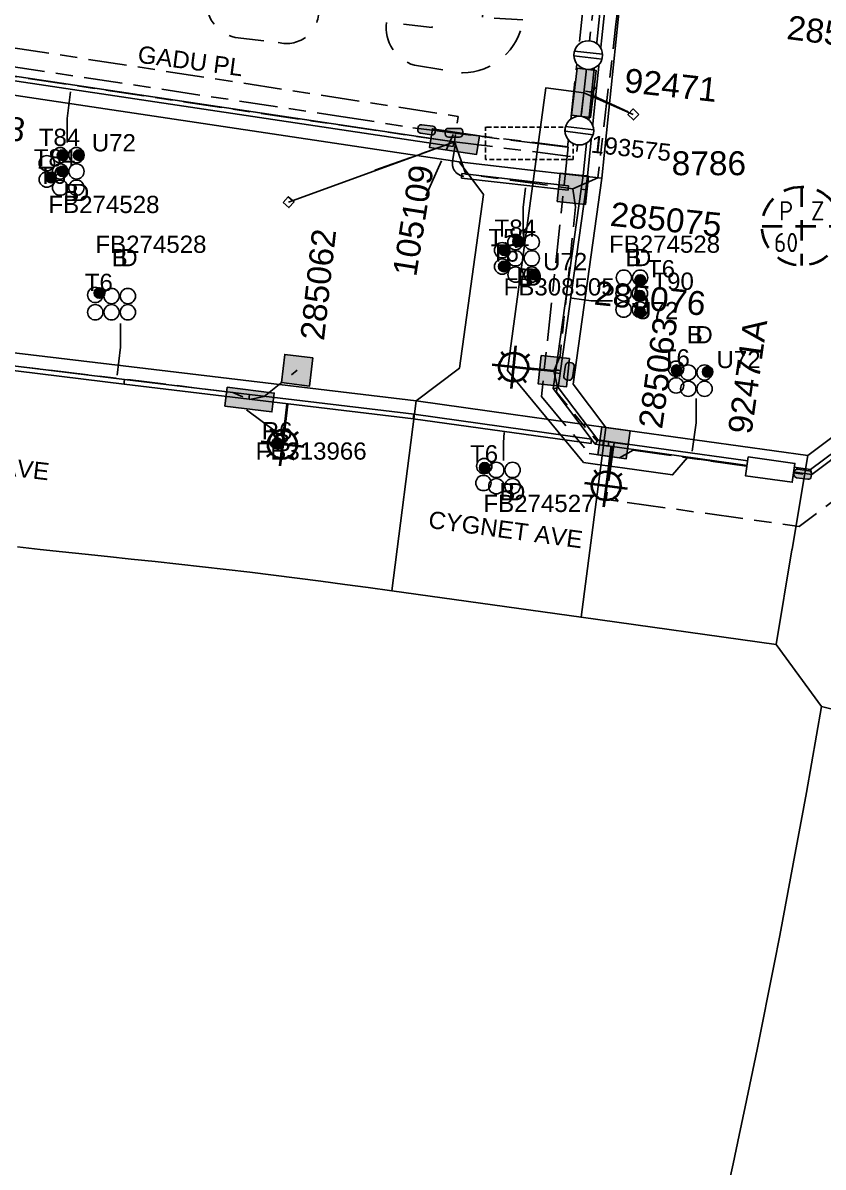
# Model space of a CAD drawing. Extents: x 301026 to 301961, y 6172667 to 6173436.
# Drawn here: x 301423.2 to 301506.8, y 6172927.5 to 6173047 of the extents above; entities that cross this region are included whole.
import ezdxf
from ezdxf.enums import TextEntityAlignment as Align

# ---------------------------------------------------------------- set-up
doc = ezdxf.new("R2010")
doc.units = 0
for name, pattern in [('Cable Exist UG', [8.2, 4, -1.2, 1.8, -1.2]), ('Dash', [5, 3, -2]), ('DASHED', [0.75, 0.5, -0.25])]:
    doc.linetypes.add(name, pattern=pattern)
doc.layers.get('0').update_dxf_attribs({"color": 6})
for name, color, linetype in [('_User Notes', 7, 'Continuous'), ('_User_LV_Exist', 7, 'Continuous'), ('Duct_SP_EXT', 7, 'Continuous'), ('Earthing_SP_Misc', 7, 'Continuous'), ('Equip_HV_EXT', 7, 'Continuous'), ('Equip_LV_EXT', 7, 'Continuous'), ('Equip_SL_EXT', 7, 'Continuous'), ('Equip_SP_SL_EXT', 7, 'Continuous'), ('Mains_HV_EXT', 7, 'Continuous'), ('Mains_LV_NEW_T84', 2, 'Continuous'), ('Mains_SL_EXT', 7, 'Continuous'), ('Notes', 7, 'Continuous'), ('Services_SP_EXT', 7, 'Continuous'), ('SupportsUG_SP_LV_EXT', 7, 'Continuous'), ('SupportsUG_SP_LV_SL_EXT', 7, 'Continuous'), ('SupportsUG_SP_SL_EXT', 7, 'Continuous'), ('Trench_SP_EXT', 7, 'Continuous')]:
    doc.layers.add(name, color=color, linetype=linetype)
for name, color, linetype, lineweight in [('Cadastre Buildings_SP_EXT', 9, 'Continuous', 5), ('Cadastre Developer_SP_EXT', 9, 'Continuous', 5), ('Cadastre Land Parcels_SP_EXT', 9, 'Continuous', 5), ('Cadastre Roads_SP_EXT', 9, 'Continuous', 5)]:
    doc.layers.add(name, color=color, linetype=linetype, lineweight=lineweight)
doc.layers.add('UNKNOWN_FEATURES', color=1, linetype='DASHED', plot=False)
doc.styles.add('COLUMN_LABEL', font='arial.ttf')
doc.styles.add('iecARIAL', font='arial.ttf', dxfattribs={"height": 2})
doc.styles.add('IESYMBOL1', font='isocp.shx')
doc.styles.add('PIT_LABEL', font='arial.ttf')
doc.styles.add('POLE_LABEL', font='arial.ttf')
doc.styles.add('SLCP_LABEL', font='arial.ttf', dxfattribs={"height": 3.5})
doc.styles.get("Standard").update_dxf_attribs({"font": 'arial.ttf'})
doc.linetypes.add('Cable 1', pattern='A,7,-3,["//",Standard,S=1.5,R=0,X=-2.1,Y=-0.7],-0.001', length=10.001)

# ---------------------------------------------------------------- blocks, each defined once
blk = doc.blocks.new('PILLAR_EXT')
blk.add_hatch(color=256).paths.add_polyline_path([(-2.475, 0.99), (-2.475, -0.99), (2.475, -0.99), (2.475, 0.99)])
blk.add_lwpolyline([(-2.475, -0.99), (2.475, -0.99), (2.475, 0.99), (-2.475, 0.99)], close=True)
at = {"style": 'iecARIAL', "flags": 8}
blk.add_attdef('ASSET_NUM', (1.5, 3.5), '', height=2.5, dxfattribs=at)
for tag, p, flags in [('OWNED_BY', (0, -0.2), 9), ('STATE', (0, -0.4), 9), ('SUPPORT_TYPE', (0, -0.6), 9), ('USAGE', (0, -0.8), 9), ('LEGEND', (0, -1), 9), ('LOCATION', (0, -1.2), 9), ('STREETNAME', (0, -1.8), 9), ('SUBURB', (0, -2), 1), ('NOTES', (0, -1.4), 9), ('PARENT', (0, -1.6), 9)]:
    blk.add_attdef(tag, p, '', height=0.2, dxfattribs=dict(flags=flags))
blk = doc.blocks.new('DUCT_EXT')
blk.add_circle((0, 0.8), 0.8)
at = {"flags": 1}
blk.add_attdef('Z', (0, 0), '', height=0.2, dxfattribs=at)
at = {"flags": 9}
for tag, p in [('DUCT_CODE', (0, 0)), ('XSECT_TYPE', (0, -0.2)), ('STATE', (0, -0.6)), ('FB_REFERENCE', (0, -0.4)), ('NOTES', (0, -0.8))]:
    blk.add_attdef(tag, text='', height=0.2, dxfattribs=at).set_placement(p, align=Align.MIDDLE_LEFT)
blk = doc.blocks.new('SL_LANTERN_EXT')
at = {"lineweight": 40}
for p, q in [((0, 1.97), (0, 6.47)), ((-1.46, 5.68), (-1.06, 5.28)), ((1.46, 5.68), (1.06, 5.28)), ((-2.25, 4.22), (2.25, 4.22)), ((-1.46, 2.76), (-1.06, 3.16)), ((0, 0), (0, 2.72)), ((1.46, 2.76), (1.06, 3.16))]:
    blk.add_line(p, q, dxfattribs=at)
blk.add_circle((0, 4.22), 1.5, dxfattribs=at)
at = {"style": 'iecARIAL', "flags": 9}
blk.add_attdef('ASSET_NUM', (1.5, 1.5), '', height=2.5, dxfattribs=at)
for tag, p, height, flags in [('CONSTRUCTED_VOLTAGE', (0.98, -0.65), 0.2, 9), ('CONTROL_TYPE', (0.98, -0.85), 0.2, 9), ('LANTERN_PURPOSE', (0.98, -1.05), 0.2, 9), ('LANTERN_TYPE', (0.98, -1.25), 0.2, 9), ('LNUMBER', (2.18, -3.25), 2.5, 8), ('OPERATING_VOLTAGE', (0.98, -1.65), 0.2, 9), ('ORIENTATION', (0.98, -1.85), 0.2, 9), ('OWNED_BY', (0.98, -2.05), 0.2, 9), ('STATE', (0.98, -2.25), 0.2, 9), ('NO_PHASES', (0.98, -1.45), 0.2, 9), ('USAGE', (0.98, -2.45), 0.2, 9), ('CEXIST', (0.98, -2.65), 0.2, 9), ('CNEW', (0.98, -2.85), 0.2, 9), ('CNUMBER', (0.98, -3.05), 0.2, 9), ('CREMOVE', (0.98, -3.25), 0.2, 9), ('CREPLACE', (0.98, -3.45), 0.2, 9), ('LKINGHEIGHT', (0.98, -3.65), 0.2, 9), ('LBRACKET', (0.98, -3.85), 0.2, 9), ('LBRACKETVOCAB', (0.98, -4.05), 0.2, 9), ('LCATEGORY', (0.98, -4.25), 0.2, 9), ('LCHARGE1', (0.98, -4.45), 0.2, 9), ('LCHARGE1PERCENT', (0.98, -4.65), 0.2, 9), ('LCHARGE2', (0.98, -4.85), 0.2, 9), ('LCHARGE2PERCENT', (0.98, -5.05), 0.2, 9), ('LCHARGE3', (0.98, -5.25), 0.2, 9), ('LCHARGE3PERCENT', (0.98, -5.45), 0.2, 9), ('LEXIST', (0.98, -5.65), 0.2, 9), ('LLAMP', (0.98, -5.85), 0.2, 9), ('LLAMPVOCAB', (0.98, -6.05), 0.2, 9), ('LMAST', (0.98, -6.25), 0.2, 9), ('LMASTVOCAB', (0.98, -6.45), 0.2, 9), ('LNEW', (0.98, -6.65), 0.2, 9), ('LANTNUMBER', (0.98, -6.85), 0.2, 9), ('LOUTREACH', (0.98, -7.25), 0.2, 9), ('LOUTREACHVOCAB', (0.98, -7.45), 0.2, 9), ('LRATECODE', (0.98, -7.65), 0.2, 9), ('LREMOVE', (0.98, -7.85), 0.2, 9), ('LREPLACE', (0.98, -8.05), 0.2, 9), ('LTYPE', (0.98, -8.25), 0.2, 9), ('LTYPEVOCAB', (0.98, -8.45), 0.2, 9), ('STREETNAME', (0.98, -9.25), 0.2, 9), ('SUBURB', (0.98, -9.45), 0.2, 1), ('LEGEND', (0.98, -8.65), 0.2, 9), ('LOCATION', (0.98, -8.85), 0.2, 9), ('NOTES', (0.98, -9.05), 0.2, 9)]:
    blk.add_attdef(tag, p, '', height=height, dxfattribs=dict(flags=flags))
blk = doc.blocks.new('CCP_EXT')
at = {"flags": 9}
for tag, p in [('STATE', (0, -1.8)), ('LEGEND', (0, -1.4)), ('LIFE_SUPPORT', (0, -1.6)), ('NOTES', (0, -2))]:
    blk.add_attdef(tag, text='', height=0.2, dxfattribs=at).set_placement(p, align=Align.MIDDLE_LEFT)
blk.add_wipeout([(0, 0.57), (0.57, 0), (0, -0.57), (-0.57, 0)])
blk.add_lwpolyline([(-0.57, 0), (0, 0.57), (0.57, 0), (0, -0.57), (-0.57, 0)])
at = {"flags": 1}
blk.add_attdef('Z', (0, 0), '', height=0.2, dxfattribs=at)
at = {"flags": 9}
for tag, p in [('CCP_TYPE', (0, 0)), ('CONSTRUCTED_VOLTAGE', (0, -0.2)), ('OPERATING_VOLTAGE', (0, -0.6)), ('ORIENTATION', (0, -0.8)), ('OWNED_BY', (0, -1)), ('NO_PHASES', (0, -0.4)), ('USAGE', (0, -1.2))]:
    blk.add_attdef(tag, text='', height=0.2, dxfattribs=at).set_placement(p, align=Align.MIDDLE_LEFT)
blk = doc.blocks.new('HV_STJ_EXT')
h = blk.add_hatch(color=256)
edge = h.paths.add_edge_path()
edge.add_ellipse((-0.59, 0.13), major_axis=(0.226, 0.226), ratio=1, start_angle=45, end_angle=135)
edge.add_line((-0.91, 0.13), (-0.91, -0.13))
edge.add_ellipse((-0.59, -0.13), major_axis=(0.226, 0.226), ratio=1, start_angle=135, end_angle=225)
edge.add_line((-0.59, -0.45), (0.59, -0.45))
edge.add_ellipse((0.59, -0.13), major_axis=(-0.226, 0.226), ratio=1, start_angle=135, end_angle=225)
edge.add_line((0.91, -0.13), (0.91, 0.13))
edge.add_ellipse((0.59, 0.13), major_axis=(-0.226, 0.226), ratio=1, start_angle=225, end_angle=315)
edge.add_line((0.59, 0.45), (-0.59, 0.45))
blk.add_lwpolyline([(-0.91, 0.13), (-0.91, -0.13, 0.414214), (-0.59, -0.45), (0.59, -0.45, 0.414214), (0.91, -0.13), (0.91, 0.13, 0.414214), (0.59, 0.45), (-0.59, 0.45, 0.414214)], format="xyb", close=True)
for tag, flags, p in [('ORIENTATION', 9, (1.5, 0)), ('Z', 1, (1.5, -0.8)), ('USAGE', 9, (1.5, -0.2)), ('LEGEND', 9, (1.5, -0.4)), ('NOTES', 9, (1.5, -0.6))]:
    blk.add_attdef(tag, text='', height=0.2, dxfattribs=dict(flags=flags)).set_placement(p, align=Align.MIDDLE_LEFT)
blk = doc.blocks.new('SL_STJ_EXT')
h = blk.add_hatch(color=256)
edge = h.paths.add_edge_path()
edge.add_ellipse((-0.59, 0.13), major_axis=(0.226, 0.226), ratio=1, start_angle=45, end_angle=135)
edge.add_line((-0.91, 0.13), (-0.91, -0.13))
edge.add_ellipse((-0.59, -0.13), major_axis=(0.226, 0.226), ratio=1, start_angle=135, end_angle=225)
edge.add_line((-0.59, -0.45), (0.59, -0.45))
edge.add_ellipse((0.59, -0.13), major_axis=(-0.226, 0.226), ratio=1, start_angle=135, end_angle=225)
edge.add_line((0.91, -0.13), (0.91, 0.13))
edge.add_ellipse((0.59, 0.13), major_axis=(-0.226, 0.226), ratio=1, start_angle=225, end_angle=315)
edge.add_line((0.59, 0.45), (-0.59, 0.45))
blk.add_lwpolyline([(-0.91, 0.13), (-0.91, -0.13, 0.414214), (-0.59, -0.45), (0.59, -0.45, 0.414214), (0.91, -0.13), (0.91, 0.13, 0.414214), (0.59, 0.45), (-0.59, 0.45, 0.414214)], format="xyb", close=True)
at = {"flags": 1}
blk.add_attdef('Z', (0, 0), '', height=0.2, dxfattribs=at)
at = {"flags": 9}
for tag, p in [('ORIENTATION', (0, 0)), ('USAGE', (0, -0.2)), ('LEGEND', (0, -0.4)), ('NOTES', (0, -0.6))]:
    blk.add_attdef(tag, text='', height=0.2, dxfattribs=at).set_placement(p, align=Align.MIDDLE_LEFT)
blk = doc.blocks.new('LV_UG_LINKS_CLOSED_EXT')
blk.add_wipeout([(-1.06, 1.06), (-1.18, 0.92), (-1.29, 0.76), (-1.37, 0.59), (-1.43, 0.42), (-1.48, 0.23), (-1.49, 0.05), (-1.49, -0.14), (-1.46, -0.33), (-1.41, -0.51), (-1.33, -0.68), (-1.24, -0.84), (-1.12, -0.99), (-0.99, -1.12), (-0.84, -1.24), (-0.68, -1.33), (-0.51, -1.41), (-0.33, -1.46), (-0.14, -1.49), (0.05, -1.49), (0.23, -1.48), (0.42, -1.43), (0.59, -1.37), (0.76, -1.29), (0.92, -1.18), (1.06, -1.06), (1.18, -0.92), (1.29, -0.76), (1.37, -0.59), (1.43, -0.42), (1.48, -0.23), (1.49, -0.05), (1.49, 0.14), (1.46, 0.33), (1.41, 0.51), (1.33, 0.68), (1.24, 0.84), (1.12, 0.99), (0.99, 1.12), (0.84, 1.24), (0.68, 1.33), (0.51, 1.41), (0.33, 1.46), (0.14, 1.49), (-0.05, 1.49), (-0.23, 1.48), (-0.42, 1.43), (-0.59, 1.37), (-0.76, 1.29), (-0.92, 1.18)])
for p, q in [((-0.25, -1.48), (-0.25, 1.48)), ((0.25, -1.48), (0.25, 1.48))]:
    blk.add_line(p, q)
blk.add_circle((0, 0), 1.5)
at = {"flags": 9}
for tag, p in [('ACTUAL_STATUS', (0, 0)), ('CONSTRUCTED_VOLTAGE', (0, -0.2)), ('OPERATING_VOLTAGE', (0, -0.6)), ('ORIENTATION', (0, -0.8)), ('STATE', (0, -1)), ('SWITCH_TYPE', (0, -1.2)), ('NO_PHASES', (0, -0.4)), ('USAGE', (0, -1.4)), ('NOTES', (0, -1.6))]:
    blk.add_attdef(tag, text='', height=0.2, dxfattribs=at).set_placement(p, align=Align.MIDDLE_LEFT)
at = {"flags": 1}
blk.add_attdef('Z', (0, 0), '', height=0.2, dxfattribs=at)
blk = doc.blocks.new('CABLE_LARGE_EXT')
h = blk.add_hatch(color=256)
edge = h.paths.add_edge_path()
edge.add_arc((0, 0.55), 0.55, 0, 360)
blk.add_circle((0, 0.55), 0.55)
at = {"flags": 1}
blk.add_attdef('Z', (0, 0), '', height=0.2, dxfattribs=at)
at = {"flags": 9}
for tag, p in [('COND_CODE', (0, 0)), ('STATE', (0, -0.4)), ('XSECT_SIZE', (0, -0.6)), ('FB_REFERENCE', (0, -0.2)), ('NOTES', (0, -0.8))]:
    blk.add_attdef(tag, text='', height=0.2, dxfattribs=at).set_placement(p, align=Align.MIDDLE_LEFT)
blk = doc.blocks.new('PIT_EXT')
blk.add_hatch(color=256).paths.add_polyline_path([(-2.47, 0.99), (2.47, 0.99), (2.47, -0.99), (-2.47, -0.99)])
at = {"lineweight": -3}
blk.add_lwpolyline([(-2.47, 0.99), (2.47, 0.99), (2.47, -0.99), (-2.47, -0.99)], close=True, dxfattribs=at)
at = {"style": 'PIT_LABEL'}
for tag, height, flags, p in [('ASSET_NUM', 2.5, 8, (2, 2)), ('STREET_CODE', 0.2, 9, (0, -0.2))]:
    blk.add_attdef(tag, text='', height=height, dxfattribs=dict(at, flags=flags)).set_placement(p, align=Align.MIDDLE_LEFT)
at = {"flags": 1}
blk.add_attdef('Z', (0, 0), '', height=0.2, dxfattribs=at)
at = {"flags": 9}
for tag, p in [('OWNED_BY', (0, -0.4)), ('STATE', (0, -0.6)), ('SUPPORT_TYPE', (0, -0.8)), ('USAGE', (0, -1)), ('LOCATION', (0, -1.2)), ('NOTES', (0, -1.4))]:
    blk.add_attdef(tag, text='', height=0.2, dxfattribs=at).set_placement(p, align=Align.MIDDLE_LEFT)
blk = doc.blocks.new('SLCP_ZELL_EXT')
blk.add_wipeout([(-0.24, 7.5), (-0.71, 7.47), (-1.17, 7.41), (-1.64, 7.32), (-2.09, 7.21), (-2.54, 7.06), (-2.98, 6.89), (-3.41, 6.69), (-3.82, 6.46), (-4.22, 6.21), (-4.6, 5.93), (-4.96, 5.63), (-5.31, 5.31), (-5.63, 4.96), (-5.93, 4.6), (-6.21, 4.22), (-6.46, 3.82), (-6.69, 3.41), (-6.89, 2.98), (-7.06, 2.54), (-7.21, 2.09), (-7.32, 1.64), (-7.41, 1.17), (-7.47, 0.71), (-7.5, 0.24), (-7.5, -0.24), (-7.47, -0.71), (-7.41, -1.17), (-7.32, -1.64), (-7.21, -2.09), (-7.06, -2.54), (-6.89, -2.98), (-6.69, -3.41), (-6.46, -3.82), (-6.21, -4.22), (-5.93, -4.6), (-5.63, -4.96), (-5.31, -5.31), (-4.96, -5.63), (-4.6, -5.93), (-4.22, -6.21), (-3.82, -6.46), (-3.41, -6.69), (-2.98, -6.89), (-2.54, -7.06), (-2.09, -7.21), (-1.64, -7.32), (-1.17, -7.41), (-0.71, -7.47), (-0.24, -7.5), (0.24, -7.5), (0.71, -7.47), (1.17, -7.41), (1.64, -7.32), (2.09, -7.21), (2.54, -7.06), (2.98, -6.89), (3.41, -6.69), (3.82, -6.46), (4.22, -6.21), (4.6, -5.93), (4.96, -5.63), (5.31, -5.31), (5.63, -4.96), (5.93, -4.6), (6.21, -4.22), (6.46, -3.82), (6.69, -3.41), (6.89, -2.98), (7.06, -2.54), (7.21, -2.09), (7.32, -1.64), (7.41, -1.17), (7.47, -0.71), (7.5, -0.24), (7.5, 0.24), (7.47, 0.71), (7.41, 1.17), (7.32, 1.64), (7.21, 2.09), (7.06, 2.54), (6.89, 2.98), (6.69, 3.41), (6.46, 3.82), (6.21, 4.22), (5.93, 4.6), (5.63, 4.96), (5.31, 5.31), (4.96, 5.63), (4.6, 5.93), (4.22, 6.21), (3.82, 6.46), (3.41, 6.69), (2.98, 6.89), (2.54, 7.06), (2.09, 7.21), (1.64, 7.32), (1.17, 7.41), (0.71, 7.47), (0.24, 7.5)])
at = {"linetype": 'Dash', "lineweight": 40, "ltscale": 0.7}
for p, q in [((0, 4.11), (0, -4.11)), ((-4.11, 0), (4.11, 0))]:
    blk.add_line(p, q, dxfattribs=at)
blk.add_circle((0, 0), 4.11, dxfattribs=at)
at = {"lineweight": 40, "style": 'IESYMBOL1'}
for s, p in [('P', (-1.6, 0)), ('Z', (1.7, 0)), ('60', (-1.61, -3.31))]:
    blk.add_text(s, height=2, dxfattribs=at).set_placement(p, align=Align.BOTTOM_CENTER)
at = {"style": 'SLCP_LABEL'}
for tag, height, flags, p in [('ASSET_NUM', 2.5, 8, (2, 2)), ('STREET_CODE', 0.2, 9, (0, -0.2))]:
    blk.add_attdef(tag, text='', height=height, dxfattribs=dict(at, flags=flags)).set_placement(p, align=Align.MIDDLE_LEFT)
at = {"flags": 1}
blk.add_attdef('Z', (0, 0), '', height=0.2, dxfattribs=at)
at = {"flags": 9}
for tag, p in [('CONSTRUCTED_VOLTAGE', (0, -0.4)), ('CONTROL_TYPE', (0, -0.6)), ('OPERATING_VOLTAGE', (0, -1)), ('ORIENTATION', (0, -1.2)), ('NO_PHASES', (0, -0.8)), ('OWNED_BY', (0, -1.4)), ('STATE', (0, -2)), ('USAGE', (0, -1.6)), ('LOCATION', (0, -1.8)), ('NOTES', (0, -2.2))]:
    blk.add_attdef(tag, text='', height=0.2, dxfattribs=at).set_placement(p, align=Align.MIDDLE_LEFT)
blk = doc.blocks.new('*U58')
for tag, height, flags, p in [('ASSET_NUM', 2.5, 8, (2, 4)), ('STREET_CODE', 0.2, 9, (1.5, 2)), ('OWNED_BY', 0.2, 9, (1.5, 1.8))]:
    blk.add_attdef(tag, text='', height=height, dxfattribs=dict(flags=flags)).set_placement(p, align=Align.MIDDLE_LEFT)
blk.add_wipeout([(-2.47, 0.99), (2.47, 0.99), (2.47, -0.99), (-2.47, -0.99)])
at = {"lineweight": -3}
blk.add_lwpolyline([(-2.47, 0.99), (2.47, 0.99), (2.47, -0.99), (-2.47, -0.99)], close=True, dxfattribs=at)
for tag, flags, p in [('OPERATED_BY', 9, (1.5, 1.6)), ('STATE', 9, (1.5, 1.2)), ('MAINTAINED_BY', 9, (1.5, 1.4)), ('SUPPORT_TYPE', 9, (1.5, 1)), ('SUBURB', 9, (1.5, 0.2)), ('STREETNAME', 9, (1.5, 0)), ('USAGE', 9, (1.5, 0.8)), ('LEGEND', 9, (1.5, 0.6)), ('PARENT', 9, (1.5, 0.4)), ('Z', 1, (1.5, -0.6)), ('LOCATION', 9, (1.5, -0.2)), ('NOTES', 9, (1.5, -0.4))]:
    blk.add_attdef(tag, text='', height=0.2, dxfattribs=dict(flags=flags)).set_placement(p, align=Align.MIDDLE_LEFT)
blk = doc.blocks.new('COLUMN_EXT')
blk.add_hatch(color=256).paths.add_polyline_path([(-1.49, 1.48), (-1.49, -1.49), (1.48, -1.49), (1.48, 1.48)])
blk.add_lwpolyline([(-1.49, -1.49), (1.48, -1.49), (1.48, 1.48), (-1.49, 1.48)], close=True)
for tag, height, style, flags, p in [('ASSET_NUM', 2.5, 'COLUMN_LABEL', 8, (2, 2)), ('STRUCTURE_PLANT_NUMBER', 0.2, 'POLE_LABEL', 9, (1.81, 0.03)), ('STREET_CODE', 0.2, 'COLUMN_LABEL', 9, (1.81, -0.2))]:
    blk.add_attdef(tag, text='', height=height, dxfattribs=dict(style=style, flags=flags)).set_placement(p, align=Align.MIDDLE_LEFT)
at = {"flags": 9}
for tag, p in [('COLUMN_TYPE', (1.81, -0.4)), ('OWNED_BY', (1.81, -0.6)), ('STATE', (1.81, -0.8)), ('USAGE', (1.81, -1)), ('LEGEND', (1.81, -1.2)), ('STREETNAME', (1.81, -1.6)), ('SUBURB', (1.81, -1.8)), ('LOCATION', (1.81, -1.4)), ('NOTES', (1.81, -2))]:
    blk.add_attdef(tag, text='', height=0.2, dxfattribs=at).set_placement(p, align=Align.MIDDLE_LEFT)
at = {"flags": 1}
blk.add_attdef('Z', (1.81, -2.35), '', height=0.2, dxfattribs=at)

msp = doc.modelspace()

# ---------------------------------------------------------------- linework, layer by layer
at = {"layer": '_User_LV_Exist', "linetype": 'Cable Exist UG', "flags": 128}
for points in [[(301498.55, 6173106.12), (301488.3, 6173098.74), (301488.07, 6173096.81), (301485.86, 6173076.5), (301482.04, 6173042.22)], [(301389.55, 6173048.33), (301408.94, 6173045.46), (301411.26, 6173046.12), (301468.65, 6173037.26), (301468.24, 6173034.62)], [(301482.04, 6173042.22), (301481.76, 6173039.72)], [(301468.25, 6173034.62), (301480.95, 6173033), (301481.76, 6173039.72)], [(301481.76, 6173039.72), (301481.5, 6173037.52)]]:
    msp.add_lwpolyline(points, dxfattribs=at)
at = {"layer": 'Cadastre Developer_SP_EXT', "color": 250, "linetype": 'Dash', "lineweight": -3}
for points in [[(301454.83, 6173106.42), (301447.19, 6173049.46), (301442.44, 6173049.73), (301442.44, 6173049.73, 0.406258), (301445.34, 6173045.51), (301445.34, 6173045.51), (301449.82, 6173044.98), (301449.82, 6173044.98, 0.531476), (301454.04, 6173048.67), (301454.04, 6173048.67), (301449.82, 6173049.2), (301457.21, 6173106.15), (301461.69, 6173105.62), (301461.69, 6173105.62, 0.501482), (301458.26, 6173110.9), (301458.26, 6173110.9), (301452.99, 6173110.9), (301452.99, 6173110.9, 0.354792), (301449.82, 6173107.21), (301449.82, 6173107.21), (301454.83, 6173106.42)], [(301473.82, 6173106.15), (301465.91, 6173046.56), (301461.16, 6173047.09), (301461.16, 6173047.09, 0.371991), (301464.06, 6173042.61), (301464.06, 6173042.61), (301469.07, 6173041.82), (301469.07, 6173041.82, 0.374388), (301475.4, 6173047.35), (301475.4, 6173047.35), (301471.18, 6173047.62), (301476.98, 6173105.36), (301481.47, 6173105.1), (301481.47, 6173105.1, 0.469367), (301476.98, 6173110.63), (301476.98, 6173110.63), (301472.5, 6173110.9), (301472.5, 6173110.9, 0.393459), (301468.81, 6173106.94), (301468.81, 6173106.94), (301473.82, 6173106.15)]]:
    msp.add_lwpolyline(points, format="xyb", close=True, dxfattribs=at)
at = {"layer": 'Cadastre Land Parcels_SP_EXT', "color": 250, "linetype": 'Continuous', "lineweight": -3}
for points in [[(301491.18, 6173104.23), (301483.65, 6173030.81), (301480.64, 6173009.3), (301484.06, 6173004.77), (301505.15, 6173001.83), (301511.54, 6173006.63), (301511.54, 6173006.63), (301512.2, 6173011.23), (301512.84, 6173015.84), (301513.46, 6173020.46), (301514.06, 6173025.07), (301514.64, 6173029.69), (301515.21, 6173034.3), (301515.75, 6173038.92), (301516.28, 6173043.55), (301516.79, 6173048.16)], [(301496.71, 6172924.9), (301497.35, 6172927.87), (301497.98, 6172930.85), (301498.61, 6172933.82), (301499.23, 6172936.8), (301499.85, 6172939.78), (301500.45, 6172942.76), (301501.05, 6172945.74), (301501.64, 6172948.72), (301502.22, 6172951.71), (301502.79, 6172954.69), (301503.36, 6172957.68), (301503.92, 6172960.67), (301504.47, 6172963.66), (301505.01, 6172966.65), (301505.54, 6172969.65), (301506.07, 6172972.64), (301506.59, 6172975.64), (301501.86, 6172982.09), (301481.47, 6172984.94), (301481.47, 6172984.94), (301461.72, 6172987.71), (301459.25, 6172988.05), (301456.78, 6172988.38), (301454.3, 6172988.71), (301451.83, 6172989.02), (301449.35, 6172989.33), (301446.88, 6172989.64), (301444.4, 6172989.93), (301441.93, 6172990.22), (301439.45, 6172990.5), (301436.97, 6172990.77), (301434.49, 6172991.03), (301432.01, 6172991.28), (301429.66, 6172991.53), (301427.31, 6172991.78), (301424.97, 6172992.03), (301422.62, 6172992.29)]]:
    msp.add_lwpolyline(points, dxfattribs=at)
at = {"layer": 'Cadastre Roads_SP_EXT', "color": 250, "linetype": 'Continuous', "lineweight": -3}
for points in [[(301480.64, 6173009.3), (301483.65, 6173030.81), (301476.19, 6173031.66), (301468.73, 6173032.51), (301471.29, 6173029.09), (301468.76, 6173010.96), (301464.24, 6173007.55), (301464.48, 6173007.52), (301474.15, 6173006.17), (301484.06, 6173004.77), (301480.64, 6173009.3)], [(301503.5, 6172991.98), (301503.51, 6172992.05), (301505.15, 6173001.83), (301484.06, 6173004.77), (301481.47, 6172984.94), (301501.86, 6172982.09), (301503.5, 6172991.98)]]:
    msp.add_lwpolyline(points, close=True, dxfattribs=at)
for points in [[(301422.62, 6172992.29), (301424.97, 6172992.03), (301427.31, 6172991.78), (301429.66, 6172991.53), (301432.01, 6172991.28), (301434.49, 6172991.03), (301436.97, 6172990.77), (301439.45, 6172990.5), (301441.93, 6172990.22), (301444.4, 6172989.93), (301446.88, 6172989.64), (301449.35, 6172989.33), (301451.83, 6172989.02), (301454.3, 6172988.71), (301456.78, 6172988.38), (301459.25, 6172988.05), (301461.72, 6172987.71), (301464.24, 6173007.55), (301464.24, 6173007.55), (301433.65, 6173011.2), (301407.02, 6173014.37)], [(301532.82, 6172969.17), (301506.59, 6172975.64), (301506.07, 6172972.64), (301505.54, 6172969.65), (301505.01, 6172966.65), (301504.47, 6172963.66), (301503.92, 6172960.67), (301503.36, 6172957.68), (301502.79, 6172954.69), (301502.22, 6172951.71), (301501.64, 6172948.72), (301501.05, 6172945.74), (301500.45, 6172942.76), (301499.85, 6172939.78), (301499.23, 6172936.8), (301498.61, 6172933.82), (301497.98, 6172930.85), (301497.35, 6172927.87), (301496.71, 6172924.9)]]:
    msp.add_lwpolyline(points, dxfattribs=at)
at = {"layer": 'Duct_SP_EXT'}
for p, q in [((301489.28, 6173105.24), (301482.62, 6173040.26)), ((301489.74, 6173105.01), (301483.1, 6173040.21)), ((301410.97, 6173042.68), (301468.12, 6173034.12)), ((301411.04, 6173043.16), (301468.19, 6173034.6)), ((301482.62, 6173040.26), (301481.68, 6173031.1)), ((301483.1, 6173040.21), (301482.16, 6173031.04)), ((301482.62, 6173040.26), (301482.86, 6173040.23)), ((301482.62, 6173040.26), (301482.86, 6173040.23)), ((301483.1, 6173040.21), (301482.86, 6173040.23)), ((301483.1, 6173040.21), (301482.86, 6173040.23)), ((301468.12, 6173034.12), (301468.15, 6173034.36)), ((301468.19, 6173034.6), (301468.15, 6173034.36)), ((301468.97, 6173030.81), (301469, 6173031.05)), ((301468.97, 6173030.81), (301476.43, 6173029.97)), ((301469.02, 6173031.29), (301469, 6173031.05)), ((301469.02, 6173031.29), (301476.48, 6173030.44)), ((301476.48, 6173030.44), (301476.45, 6173030.2)), ((301476.48, 6173030.44), (301480.17, 6173030.02)), ((301481.68, 6173031.1), (301481.48, 6173029.65)), ((301481.68, 6173031.1), (301481.92, 6173031.07)), ((301482.16, 6173031.04), (301481.92, 6173031.07)), ((301482.16, 6173031.04), (301481.96, 6173029.58)), ((301476.43, 6173029.97), (301476.45, 6173030.2)), ((301476.43, 6173029.97), (301480.12, 6173029.55)), ((301481.48, 6173029.65), (301478.85, 6173010.77)), ((301481.96, 6173029.58), (301479.32, 6173010.7)), ((301480.12, 6173029.55), (301480.14, 6173029.78)), ((301480.17, 6173030.02), (301480.14, 6173029.78)), ((301481.48, 6173029.65), (301481.72, 6173029.62)), ((301481.48, 6173029.65), (301481.72, 6173029.62)), ((301481.96, 6173029.58), (301481.72, 6173029.62)), ((301481.96, 6173029.58), (301481.72, 6173029.62)), ((301409.67, 6173012.7), (301433.79, 6173009.79)), ((301409.61, 6173012.22), (301433.73, 6173009.31)), ((301478.8, 6173010.47), (301478.57, 6173008.83)), ((301478.85, 6173010.79), (301478.8, 6173010.47)), ((301478.8, 6173010.47), (301479.04, 6173010.44)), ((301478.85, 6173010.79), (301479.09, 6173010.75)), ((301478.85, 6173010.77), (301479.08, 6173010.74)), ((301479.28, 6173010.41), (301479.04, 6173010.44)), ((301479.32, 6173010.7), (301479.08, 6173010.74)), ((301479.28, 6173010.41), (301479.08, 6173008.96)), ((301479.32, 6173010.72), (301479.09, 6173010.75)), ((301479.32, 6173010.72), (301479.28, 6173010.41)), ((301433.73, 6173009.31), (301433.76, 6173009.55)), ((301433.73, 6173009.31), (301446.79, 6173007.74)), ((301433.79, 6173009.79), (301433.76, 6173009.55)), ((301433.79, 6173009.79), (301446.85, 6173008.22)), ((301478.57, 6173008.83), (301478.83, 6173008.89)), ((301478.57, 6173008.83), (301482.95, 6173003.02)), ((301479.08, 6173008.96), (301478.83, 6173008.89)), ((301479.08, 6173008.96), (301483.21, 6173003.47)), ((301446.79, 6173007.74), (301446.82, 6173007.98)), ((301446.79, 6173007.74), (301446.82, 6173007.98)), ((301446.79, 6173007.74), (301463.97, 6173005.67)), ((301446.85, 6173008.22), (301446.82, 6173007.98)), ((301446.85, 6173008.22), (301446.82, 6173007.98)), ((301446.85, 6173008.22), (301464.03, 6173006.15)), ((301463.95, 6173005.67), (301463.98, 6173005.91)), ((301482.51, 6173003.09), (301463.95, 6173005.67)), ((301463.97, 6173005.67), (301464, 6173005.91)), ((301464.01, 6173006.15), (301463.98, 6173005.91)), ((301464.03, 6173006.15), (301464, 6173005.91)), ((301482.57, 6173003.56), (301464.01, 6173006.15)), ((301505.44, 6173000.37), (301512.81, 6173005.89)), ((301505.57, 6172999.86), (301513.26, 6173005.63)), ((301482.51, 6173003.09), (301482.54, 6173003.32)), ((301482.57, 6173003.56), (301482.54, 6173003.32)), ((301482.95, 6173003.02), (301483.08, 6173003.25)), ((301482.95, 6173003.02), (301484.32, 6173002.83)), ((301483.21, 6173003.47), (301483.08, 6173003.25)), ((301483.21, 6173003.47), (301484.38, 6173003.31)), ((301483.74, 6173002.91), (301483.78, 6173003.15)), ((301483.74, 6173002.91), (301505.57, 6172999.86)), ((301483.81, 6173003.39), (301483.78, 6173003.15)), ((301483.81, 6173003.39), (301505.44, 6173000.37)), ((301484.32, 6173002.83), (301484.35, 6173003.07)), ((301484.38, 6173003.31), (301484.35, 6173003.07)), ((301505.44, 6173000.37), (301505.51, 6173000.12)), ((301505.57, 6172999.86), (301505.51, 6173000.12))]:
    msp.add_line(p, q, dxfattribs=at)
at = {"layer": 'Mains_HV_EXT', "linetype": 'Cable Exist UG'}
for points in [[(301405.26, 6173045), (301455.92, 6173037.34), (301463.9, 6173036.08), (301465.31, 6173035.88)], [(301465.25, 6173028.98), (301468.2, 6173035.56)]]:
    msp.add_lwpolyline(points, dxfattribs=at)
at = {"layer": 'Mains_SL_EXT', "linetype": 'Cable Exist UG', "flags": 128}
for points in [[(301468.25, 6173034.61), (301469.45, 6173031.22), (301474.36, 6173030.57), (301480.61, 6173029.7)], [(301480.61, 6173029.7), (301480.9, 6173027.82), (301479.28, 6173012.25), (301478.63, 6173010.64)], [(301409.7, 6173012.2), (301411.66, 6173012.48), (301445.08, 6173008.44), (301446.85, 6173007.68)], [(301446.85, 6173007.68), (301448.36, 6173008), (301451.81, 6173010.75)], [(301478.63, 6173010.64), (301478.96, 6173009.15), (301478.89, 6173008.47), (301483.05, 6173003.45), (301483.47, 6173003.39), (301483.52, 6173003.37), (301486.31, 6173002.98)], [(301484.92, 6173003.17), (301484.09, 6172997.26), (301504.26, 6172994.42), (301512.56, 6173000.66), (301513.66, 6173008.16)]]:
    msp.add_lwpolyline(points, dxfattribs=at)
at = {"layer": 'Notes'}
for points in [[(301427.79, 6173034.54), (301427.79, 6173037.04), (301428.15, 6173039.84)], [(301475.44, 6173024.96), (301475.44, 6173027.74), (301475.68, 6173029.82)], [(301484.75, 6173017.99), (301482.52, 6173017.99), (301480.49, 6173018.29)], [(301433.35, 6173015.63), (301433.35, 6173013.17), (301433.02, 6173010.22)], [(301493.51, 6173007.78), (301493.51, 6173005.25), (301493.08, 6173002.28)], [(301449.65, 6173003.57), (301449.66, 6173004.28), (301446.52, 6173006.62)], [(301473.36, 6173001.31), (301473.36, 6173003.21), (301473.45, 6173004.25)]]:
    msp.add_lwpolyline(points, dxfattribs=at)
at = {"layer": 'Trench_SP_EXT', "linetype": 'Cable Exist UG'}
for points in [[(301482.89, 6173040.47), (301482.86, 6173040.23), (301482.86, 6173040.23, -0.383226), (301482.51, 6173039.81), (301482.51, 6173039.81), (301481.94, 6173039.89)], [(301482.75, 6173039.18), (301482.78, 6173039.43), (301482.78, 6173039.43, 0.546169), (301482.4, 6173039.83)], [(301469.21, 6173031, -0.418252), (301468.04, 6173032.57), (301468.04, 6173032.57), (301468.37, 6173034.48)]]:
    msp.add_lwpolyline(points, format="xyb", dxfattribs=at)
msp.add_lwpolyline([(301459.93, 6173031.64), (301468.18, 6173034.58)], dxfattribs=at)
at = {"layer": 'UNKNOWN_FEATURES'}
msp.add_lwpolyline([(301471.6, 6173036.14), (301480.64, 6173036.14), (301480.64, 6173032.75), (301471.49, 6173032.75), (301471.49, 6173036.16)], dxfattribs=at)

# ---------------------------------------------------------------- block references
at = {"layer": 'Equip_HV_EXT'}
for p, rotation in [((301465.35, 6173035.87), 172.1131164487786), ((301504.63, 6172999.89), 171.9788765917984)]:
    msp.add_blockref('HV_STJ_EXT', p, dxfattribs=dict(at, rotation=rotation))
msp.add_blockref('HV_STJ_EXT', (301468.2, 6173035.56), dxfattribs=at)
at = {"layer": 'Equip_SL_EXT', "rotation": 81.25383773389524}
msp.add_blockref('SL_STJ_EXT', (301480.21, 6173010.64), dxfattribs=at)
at = {"layer": 'Equip_SP_SL_EXT'}
for p, rotation in [((301478.63, 6173010.64), 84.06806605516026), ((301450.78, 6173007.2), 173.107805886555), ((301484.66, 6173002.85), 172.3799264905368)]:
    msp.add_blockref('SL_LANTERN_EXT', p, dxfattribs=dict(at, rotation=rotation))
at = {"layer": 'Notes'}
for name, p, rotation in [('DUCT_EXT', (301427.86, 6173033.22), 89.98231874766472), ('DUCT_EXT', (301429.56, 6173033.22), 89.98231874766472), ('DUCT_EXT', (301426.46, 6173032.37), 89.98231874766472), ('CABLE_LARGE_EXT', (301427.86, 6173033.22), 89.98231874766472), ('CABLE_LARGE_EXT', (301429.56, 6173033.22), 89.98231874766472), ('DUCT_EXT', (301426.46, 6173030.67), 89.98231874766472), ('DUCT_EXT', (301427.86, 6173031.52), 89.98231874766472), ('CABLE_LARGE_EXT', (301427.86, 6173031.52), 89.98231874766472), ('DUCT_EXT', (301429.56, 6173031.52), 89.98231874766472), ('DUCT_EXT', (301427.86, 6173029.82), 89.98231874766472), ('DUCT_EXT', (301429.56, 6173029.82), 89.98231874766472), ('DUCT_EXT', (301475.42, 6173024.14), 90.10595983969021), ('DUCT_EXT', (301477.12, 6173024.14), 90.10595983969021), ('DUCT_EXT', (301474.02, 6173023.28), 90.10595983969021), ('CABLE_LARGE_EXT', (301474.03, 6173023.28), 90.10595983969021), ('DUCT_EXT', (301475.42, 6173022.44), 90.10595983969021), ('DUCT_EXT', (301477.12, 6173022.44), 90.10595983969021), ('DUCT_EXT', (301474.03, 6173021.58), 90.10595983969021), ('CABLE_LARGE_EXT', (301473.95, 6173021.59), 90.10595983969021), ('DUCT_EXT', (301475.43, 6173020.74), 90.10595983969021), ('DUCT_EXT', (301477.13, 6173020.74), 90.10595983969021), ('CABLE_LARGE_EXT', (301477.13, 6173020.74), 90.10595983969021), ('DUCT_EXT', (301431.53, 6173018.61), 89.9231609825777), ('DUCT_EXT', (301433.23, 6173018.5), 89.9231609825777), ('DUCT_EXT', (301434.93, 6173018.5), 89.9231609825777), ('DUCT_EXT', (301431.53, 6173016.8), 89.9231609825777), ('DUCT_EXT', (301433.23, 6173016.8), 89.9231609825777), ('DUCT_EXT', (301434.93, 6173016.8), 89.9231609825777)]:
    msp.add_blockref(name, p, dxfattribs=dict(at, rotation=rotation))
for name, p in [('CABLE_LARGE_EXT', (301426.1, 6173030.34)), ('CABLE_LARGE_EXT', (301474.88, 6173023.64)), ('DUCT_EXT', (301485.94, 6173019.62)), ('DUCT_EXT', (301487.64, 6173019.62)), ('CABLE_LARGE_EXT', (301487.65, 6173019.62)), ('DUCT_EXT', (301485.92, 6173017.98)), ('DUCT_EXT', (301487.62, 6173017.98)), ('CABLE_LARGE_EXT', (301431.17, 6173018.27)), ('CABLE_LARGE_EXT', (301487.59, 6173017.99)), ('DUCT_EXT', (301485.92, 6173016.28)), ('DUCT_EXT', (301487.62, 6173016.28)), ('CABLE_LARGE_EXT', (301487.62, 6173016.28)), ('DUCT_EXT', (301491.39, 6173010.11)), ('CABLE_LARGE_EXT', (301491.45, 6173010.2)), ('DUCT_EXT', (301492.67, 6173009.71)), ('DUCT_EXT', (301494.37, 6173009.71)), ('CABLE_LARGE_EXT', (301494.69, 6173010.03)), ('DUCT_EXT', (301491.39, 6173008.37)), ('DUCT_EXT', (301492.67, 6173008.01)), ('DUCT_EXT', (301494.37, 6173008.01)), ('DUCT_EXT', (301449.73, 6173002.56)), ('CABLE_LARGE_EXT', (301449.73, 6173002.56)), ('DUCT_EXT', (301471.35, 6172999.93)), ('CABLE_LARGE_EXT', (301471.4, 6173000.01)), ('DUCT_EXT', (301472.62, 6172999.53)), ('DUCT_EXT', (301474.32, 6172999.53)), ('DUCT_EXT', (301471.27, 6172998.17)), ('DUCT_EXT', (301472.62, 6172997.83)), ('DUCT_EXT', (301474.32, 6172997.83))]:
    msp.add_blockref(name, p, dxfattribs=at)
at = {"layer": 'Services_SP_EXT', "rotation": 2.660722804593289}
msp.add_blockref('CCP_EXT', (301450.92, 6173028.31), dxfattribs=at)
at = {"layer": 'SupportsUG_SP_LV_EXT'}
ref = msp.add_blockref('PILLAR_EXT', (301481.76, 6173039.72), dxfattribs=dict(at, rotation=263.1633828173097))
ref.add_attrib('ASSET_NUM', '92471', dxfattribs={"layer": '0', "height": 2.5, "rotation": 353.7629, "style": 'iecARIAL'}).set_placement((301486.03, 6173041.06), align=Align.MIDDLE_LEFT)
ref = msp.add_blockref('PILLAR_EXT', (301468.25, 6173034.62), dxfattribs=dict(at, rotation=171.3843518857807))
ref.add_attrib('ASSET_NUM', '105109', dxfattribs={"layer": '0', "height": 2.5, "rotation": 80.9046, "style": 'iecARIAL'}).set_placement((301464.85, 6173032.15), align=Align.MIDDLE_RIGHT)
at = {"layer": 'SupportsUG_SP_LV_SL_EXT'}
ref = msp.add_blockref('COLUMN_EXT', (301517.98, 6173044.22), dxfattribs=dict(at, rotation=263.0881883323843))
ref.add_attrib('ASSET_NUM', '285065', dxfattribs={"layer": '0', "height": 2.5, "rotation": 352.5948, "style": 'COLUMN_LABEL'}).set_placement((301514.58, 6173045.1), align=Align.MIDDLE_RIGHT)
ref = msp.add_blockref('COLUMN_EXT', (301409.42, 6173040.61), dxfattribs=dict(at, rotation=260.6572751797806))
ref.add_attrib('ASSET_NUM', '285078', dxfattribs={"layer": '0', "height": 2.5, "rotation": 351.8272, "style": 'COLUMN_LABEL'}).set_placement((301411.85, 6173037.45), align=Align.MIDDLE_LEFT)
ref = msp.add_blockref('COLUMN_EXT', (301451.81, 6173010.75), dxfattribs=dict(at, rotation=173.1122617816316))
ref.add_attrib('ASSET_NUM', '285062', dxfattribs={"layer": '0', "height": 2.5, "rotation": 83.6617, "style": 'COLUMN_LABEL'}).set_placement((301453.37, 6173013.91), align=Align.MIDDLE_LEFT)
ref = msp.add_blockref('COLUMN_EXT', (301484.92, 6173003.17), dxfattribs=dict(at, rotation=352.0546926277507))
ref.add_attrib('ASSET_NUM', '285063', dxfattribs={"layer": '0', "height": 2.5, "rotation": 82.0687, "style": 'COLUMN_LABEL'}).set_placement((301490.3, 6173016.25), align=Align.MIDDLE_RIGHT)
at = {"layer": 'SupportsUG_SP_SL_EXT', "rotation": 352.9172891041552}
msp.add_blockref('PIT_EXT', (301446.85, 6173007.68), dxfattribs=at)

# ---------------------------------------------------------------- texts
at = {"layer": '_User Notes'}
for s, rotation, p in [('GADU PL', 352.5044, (301435.08, 6173042.89)), ('CYGNET AVE', 353.2879, (301409.71, 6173001.14)), ('CYGNET AVE', 352.3833, (301465.44, 6172994.29))]:
    msp.add_text(s, height=1.8, rotation=rotation, dxfattribs=at).set_placement(p)
at = {"layer": 'Notes'}
for s, p in [('T84', (301424.82, 6173034.18)), ('U72', (301430.36, 6173033.61)), ('T84', (301424.3, 6173032.04)), ('T6', (301424.76, 6173030.22)), ('B', (301427.38, 6173028.42)), ('D', (301428.28, 6173028.42)), ('FB274528', (301425.83, 6173027.17)), ('T51', (301471.8, 6173023.72)), ('T84', (301472.44, 6173024.69)), ('FB274528', (301430.74, 6173023.01)), ('FB274528', (301484.39, 6173023.02)), ('B', (301432.44, 6173021.61)), ('D', (301433.34, 6173021.61)), ('T6', (301472.04, 6173022.09)), ('B', (301486.09, 6173021.62)), ('D', (301486.99, 6173021.62)), ('U72', (301477.5, 6173021.2)), ('T6', (301488.35, 6173020.45)), ('T6', (301429.63, 6173019.03)), ('B', (301474.7, 6173019.58)), ('D', (301475.6, 6173019.58)), ('T90', (301488.92, 6173019.15)), ('FB308505', (301473.38, 6173018.56)), ('U72', (301487.02, 6173016.08)), ('B', (301492.51, 6173013.56)), ('D', (301493.41, 6173013.56)), ('T6', (301489.9, 6173011.14)), ('U72', (301495.62, 6173010.97)), ('R6', (301448.11, 6173003.53)), ('B', (301449.46, 6173002.28)), ('FB313966', (301447.47, 6173001.41)), ('T6', (301469.87, 6173001.12)), ('B', (301472.94, 6172997.16)), ('D', (301473.84, 6172997.16)), ('FB274527', (301471.27, 6172995.94))]:
    msp.add_text(s, height=1.8, dxfattribs=at).set_placement(p)
at = {"layer": 'UNKNOWN_FEATURES'}
msp.add_text('193575', height=1.8, rotation=353.6518, dxfattribs=at).set_placement((301482.43, 6173033.5))

# ---------------------------------------------------------------- next in the draw order: linework, layer by layer
at = {"layer": '_User_LV_Exist', "linetype": 'Cable Exist UG', "flags": 128}
msp.add_lwpolyline([(301468.25, 6173034.62), (301463.09, 6173035.34), (301378.48, 6173047.96), (301341.99, 6173053.09), (301340.34, 6173039.96), (301342.87, 6173031.26), (301341.74, 6173021.61), (301339.45, 6173021.93), (301334.05, 6173022.71)], dxfattribs=at)
at = {"layer": 'Cadastre Buildings_SP_EXT', "color": 250, "linetype": 'Continuous', "lineweight": -3}
msp.add_lwpolyline([(301468.76, 6173010.96), (301471.29, 6173029.09), (301468.73, 6173032.51), (301410.8, 6173041.19), (301407.29, 6173038.69), (301403.7, 6173018.89), (301407.02, 6173014.37), (301433.65, 6173011.2), (301464.24, 6173007.55), (301468.76, 6173010.96)], close=True, dxfattribs=at)
at = {"layer": 'Services_SP_EXT'}
msp.add_lwpolyline([(301468.25, 6173034.62), (301450.92, 6173028.31)], dxfattribs=at)

# ---------------------------------------------------------------- next in the draw order: block references
at = {"layer": 'Equip_SL_EXT'}
ref = msp.add_blockref('SLCP_ZELL_EXT', (301504.49, 6173025.8), dxfattribs=at)
ref.add_attrib('ASSET_NUM', '8786', dxfattribs={"layer": '0', "height": 2.5, "style": 'SLCP_LABEL'}).set_placement((301494.82, 6173033.62), align=Align.TOP_CENTER)
at = {"layer": 'Services_SP_EXT', "rotation": 180.520856375836}
msp.add_blockref('CCP_EXT', (301486.93, 6173037.47), dxfattribs=at)

# ---------------------------------------------------------------- next in the draw order: linework, layer by layer
at = {"layer": 'Mains_HV_EXT', "linetype": 'Cable Exist UG'}
for points in [[(301498.55, 6173106.12), (301494.89, 6173111.2), (301488.07, 6173106.12), (301480.07, 6173034.06), (301478.09, 6173034.29), (301468.83, 6173035.45), (301466.15, 6173035.79), (301465.35, 6173035.88)], [(301468.2, 6173035.56), (301480.14, 6173034.1), (301477.33, 6173008.01), (301482.31, 6173002.05), (301485.47, 6173001.6), (301486.92, 6173002.39), (301504.63, 6172999.89)]]:
    msp.add_lwpolyline(points, dxfattribs=at)
at = {"layer": 'Mains_LV_NEW_T84', "linetype": 'Cable 1', "ltscale": 0.9, "flags": 128}
msp.add_lwpolyline([(301481.76, 6173039.72), (301477.8, 6173040.26), (301473.79, 6173010.72), (301481.74, 6173001.11), (301483.19, 6173000.91), (301485.81, 6173000.54), (301491.03, 6172999.81), (301492.6, 6173001.63), (301501.22, 6173000.37)], dxfattribs=at)
at = {"layer": 'Services_SP_EXT'}
msp.add_lwpolyline([(301481.76, 6173039.72), (301486.93, 6173037.47)], dxfattribs=at)
at = {"layer": 'Trench_SP_EXT', "linetype": 'Cable Exist UG'}
msp.add_lwpolyline([(301482.77, 6173039.42), (301486.98, 6173037.46)], dxfattribs=at)

# ---------------------------------------------------------------- next in the draw order: block references
at = {"layer": 'SupportsUG_SP_LV_SL_EXT'}
ref = msp.add_blockref('COLUMN_EXT', (301480.61, 6173029.7), dxfattribs=dict(at, rotation=264.0754180180176))
ref.add_attrib('ASSET_NUM', '285075', dxfattribs={"layer": '0', "height": 2.5, "rotation": 354.2174, "style": 'COLUMN_LABEL'}).set_placement((301484.55, 6173027.09), align=Align.MIDDLE_LEFT)
ref = msp.add_blockref('COLUMN_EXT', (301478.63, 6173010.64), dxfattribs=dict(at, rotation=264.0754180169256))
ref.add_attrib('ASSET_NUM', '285076', dxfattribs={"layer": '0', "height": 2.5, "rotation": 354.1933, "style": 'COLUMN_LABEL'}).set_placement((301482.88, 6173018.86), align=Align.MIDDLE_LEFT)

# ---------------------------------------------------------------- next in the draw order: block references
at = {"layer": 'Earthing_SP_Misc'}
ref = msp.add_blockref('*U58', (301501.22, 6173000.37), dxfattribs=dict(at, rotation=352.0620750419103))
ref.add_attrib('ASSET_NUM', '92471A', dxfattribs={"layer": '0', "height": 2.5, "rotation": 82.0621, "flags": 8}).set_placement((301498.03, 6173004.15), align=Align.MIDDLE_LEFT)
at = {"layer": 'Equip_LV_EXT'}
for p, rotation in [((301482.22, 6173043.67), 83.6430482119521), ((301481.29, 6173035.78), 263.1633827946596)]:
    msp.add_blockref('LV_UG_LINKS_CLOSED_EXT', p, dxfattribs=dict(at, rotation=rotation))

# ---------------------------------------------------------------- next in the draw order: linework, layer by layer
at = {"layer": 'Mains_SL_EXT', "linetype": 'Cable Exist UG', "flags": 128}
msp.add_lwpolyline([(301480.61, 6173029.7), (301483.22, 6173030.86), (301485.08, 6173046.57), (301488.92, 6173081.66), (301491.38, 6173104.22), (301491.61, 6173107.51)], dxfattribs=at)

doc.saveas('drawing.dxf')
